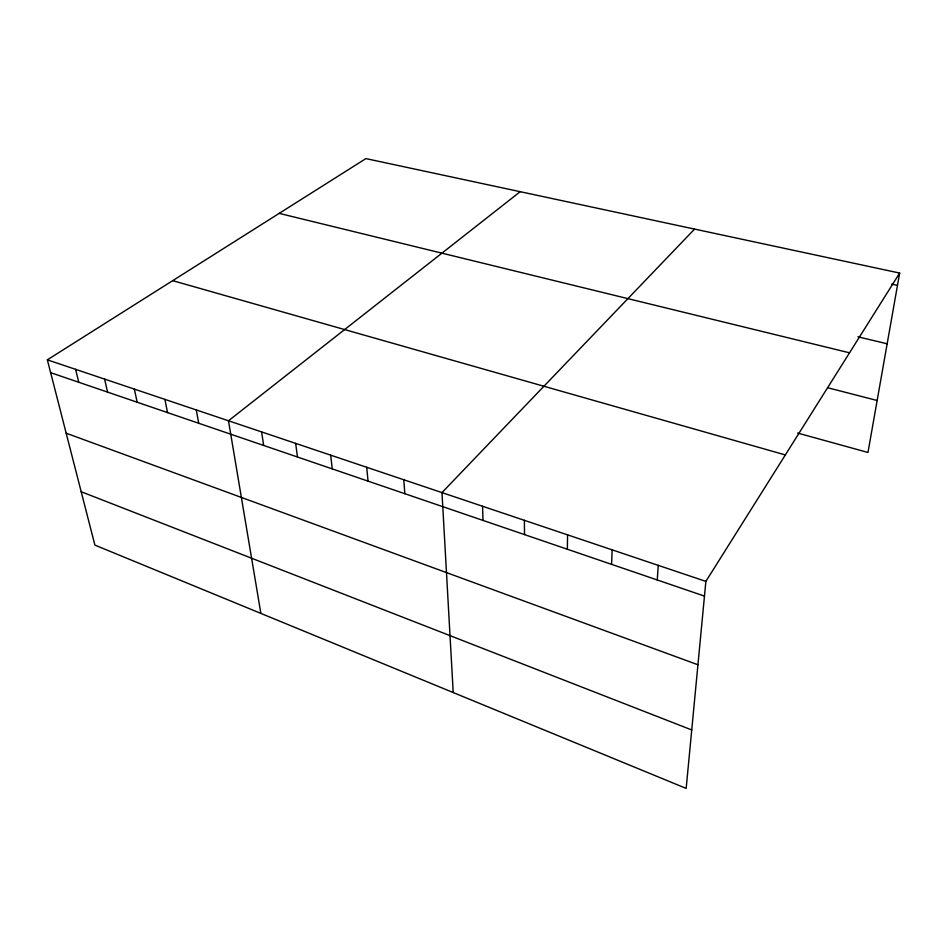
<?xml version="1.0" encoding="UTF-8"?>
<svg xmlns="http://www.w3.org/2000/svg" width="947" height="947" viewBox="0 0 947 947"><rect width="100%" height="100%" fill="white"/><g stroke="black" fill="none" stroke-linecap="round" stroke-linejoin="round"><path stroke-width="1.42" d="M567.36 549.248L567.561 534.854M611.584 564.353L612.153 549.864M657.265 579.966L658.236 565.359M899.65 273.067L705.87 581.387L686.173 788.401L94.889 545.105L47.35 359.836L365.897 158.599L899.65 273.067L867.973 452.465L797.623 433.063M694.577 229.091L441.977 492.606L453.222 692.541M520.199 191.696L228.487 420.776L260.875 613.396M891.719 284.136L897.472 285.402M857.923 336.812L887.161 343.785M279.199 213.371L849.53 352.817M827.702 387.737L877.147 400.498M172.685 280.655L785.347 454.939M47.35 359.836L705.87 581.387M50.641 372.656L704.473 596.101M66.183 433.205L697.939 664.77M81.193 491.73L691.736 729.948M75.606 369.342L78.755 382.268M104.596 379.096L107.591 392.117M134.356 389.099L137.173 402.226M164.896 399.374L167.536 412.608M196.266 409.933L198.716 423.262M261.609 431.915L263.657 445.457M295.653 443.374L297.476 457.01M330.669 455.152L332.255 468.895M366.702 467.273L368.04 481.123M403.789 479.75L404.854 493.707M482.532 506.243L483.017 520.424M524.378 520.329L524.531 534.605"/></g></svg>
